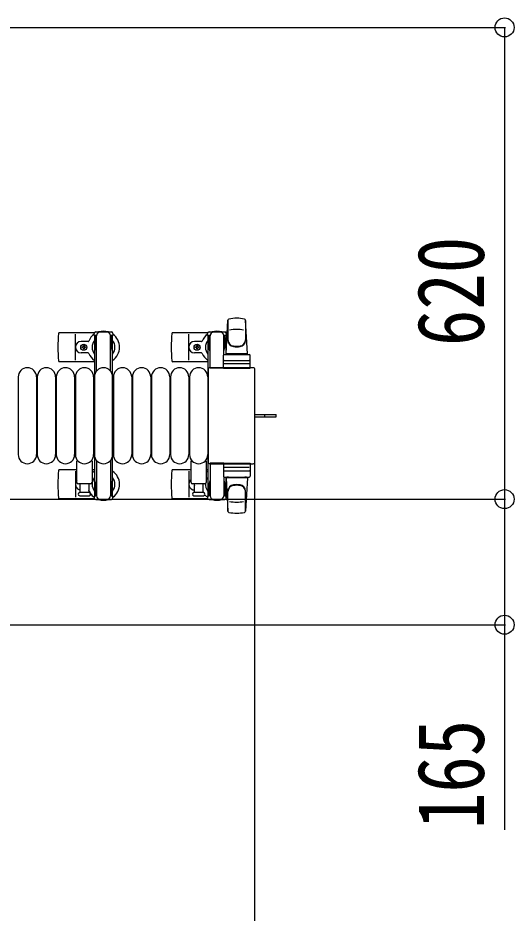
# Model space of a CAD drawing. Units: millimetres, scale not verified. Extents: x -16832 to 16820, y -11892 to 11880.
# Drawn here: x -4965 to -4313, y -6541 to -5365 of the extents above; entities that cross this region are included whole.
import ezdxf
from ezdxf.enums import TextEntityAlignment as Align

# ---------------------------------------------------------------- set-up
doc = ezdxf.new("R2010")
doc.units = ezdxf.units.MM
doc.header["$LTSCALE"] = 50
for name, color, linetype in [('0-4_YKK_13', 4, 'Continuous'), ('0-5_YKK_A1', 4, 'Continuous'), ('0-6_YKK_D', 6, 'Continuous')]:
    doc.layers.add(name, color=color, linetype=linetype)
doc.styles.add('ＭＳ ゴシック', font='')
doc.styles.get('ＭＳ ゴシック').set_extended_font_data('MS Gothic')

msp = doc.modelspace()

# ---------------------------------------------------------------- linework, layer by layer
at = {"layer": '0-4_YKK_13'}
for p, q in [((-4691.92, -5806.44), (-4689.48, -5762.42)), ((-4689.42, -5762.06), (-4689.42, -5789.25)), ((-4666.42, -5762.84), (-4666.42, -5788.57)), ((-4663.92, -5806.44), (-4666.36, -5762.42)), ((-4864.95, -5778.94), (-4911.02, -5778.94)), ((-4889.92, -5814.94), (-4889.92, -5780.94)), ((-4865.22, -5782.74), (-4865.22, -5779.94)), ((-4861.92, -5782.74), (-4865.22, -5782.74)), ((-4863.22, -5777.94), (-4842.62, -5777.94)), ((-4862.92, -5799.74), (-4862.92, -5782.74)), ((-4861.92, -5829.01), (-4861.92, -5782.94)), ((-4843.92, -5829.01), (-4843.92, -5782.94)), ((-4842.92, -5799.74), (-4842.92, -5782.74)), ((-4715.95, -5778.94), (-4762.02, -5778.94)), ((-4740.92, -5814.94), (-4740.92, -5780.94)), ((-4716.22, -5782.74), (-4716.22, -5779.94)), ((-4712.92, -5782.74), (-4716.22, -5782.74)), ((-4714.22, -5777.94), (-4693.62, -5777.94)), ((-4713.92, -5799.74), (-4713.92, -5782.74)), ((-4712.92, -5825.44), (-4712.92, -5782.94)), ((-4694.92, -5807.58), (-4694.92, -5782.94)), ((-4693.92, -5799.74), (-4693.92, -5782.74)), ((-4873.21, -5790.44), (-4882.42, -5790.44)), ((-4863.72, -5786.24), (-4862.92, -5786.24)), ((-4863.72, -5796.76), (-4863.72, -5786.24)), ((-4842.12, -5786.24), (-4842.92, -5786.24)), ((-4842.12, -5796.76), (-4842.12, -5786.24)), ((-4724.21, -5790.44), (-4733.42, -5790.44)), ((-4714.72, -5786.24), (-4713.92, -5786.24)), ((-4714.72, -5796.76), (-4714.72, -5786.24)), ((-4693.12, -5786.24), (-4693.92, -5786.24)), ((-4693.12, -5796.76), (-4693.12, -5786.24)), ((-4873.21, -5805.44), (-4882.42, -5805.44)), ((-4880.24, -5798.38), (-4881.12, -5798.38)), ((-4877.6, -5797.5), (-4876.72, -5797.5)), ((-4862.12, -5802.74), (-4863.72, -5796.76)), ((-4862.12, -5802.74), (-4861.92, -5802.74)), ((-4843.73, -5802.74), (-4843.92, -5802.74)), ((-4843.73, -5802.74), (-4842.12, -5796.76)), ((-4724.21, -5805.44), (-4733.42, -5805.44)), ((-4731.24, -5798.38), (-4732.12, -5798.38)), ((-4728.6, -5797.5), (-4727.72, -5797.5)), ((-4713.12, -5802.74), (-4714.72, -5796.76)), ((-4713.12, -5802.74), (-4712.92, -5802.74)), ((-4694.73, -5802.74), (-4694.92, -5802.74)), ((-4694.73, -5802.74), (-4693.12, -5796.76)), ((-4694.42, -5807.44), (-4661.42, -5807.44)), ((-4663.92, -5806.44), (-4691.92, -5806.44)), ((-4690.92, -5807.44), (-4690.92, -5806.44)), ((-4664.92, -5806.44), (-4690.92, -5806.44)), ((-4688.52, -5807.44), (-4690.92, -5807.44)), ((-4664.92, -5807.44), (-4667.32, -5807.44)), ((-4664.92, -5807.44), (-4664.92, -5806.44)), ((-4864.92, -5816.94), (-4911.02, -5816.94)), ((-4715.92, -5816.94), (-4762.02, -5816.94)), ((-4695.42, -5825.44), (-4695.42, -5808.44)), ((-4694.42, -5815.44), (-4661.42, -5815.44)), ((-4660.42, -5825.44), (-4660.42, -5808.44)), ((-4715.42, -5827.44), (-4715.42, -5948.45)), ((-4715.42, -5827.44), (-4715.42, -5827.44)), ((-4656.42, -5824.94), (-4712.93, -5824.94)), ((-4712.93, -5824.94), (-4712.93, -5824.94)), ((-4694.92, -5825.44), (-4712.92, -5825.44)), ((-4695.42, -5825.44), (-4660.42, -5825.44)), ((-4661.36, -5819.94), (-4694.53, -5819.94)), ((-4656.42, -5824.94), (-4656.42, -5824.94)), ((-4653.92, -5948.45), (-4653.92, -5827.44)), ((-4653.92, -5827.44), (-4653.92, -5827.44)), ((-4964.92, -5836.94), (-4964.92, -5938.94)), ((-4940.92, -5836.94), (-4940.92, -5938.94)), ((-4939.92, -5836.94), (-4939.92, -5938.94)), ((-4915.92, -5836.94), (-4915.92, -5938.94)), ((-4914.92, -5836.94), (-4914.92, -5938.94)), ((-4890.92, -5836.94), (-4890.92, -5938.94)), ((-4889.92, -5836.94), (-4889.92, -5938.94)), ((-4865.92, -5836.94), (-4865.92, -5938.94)), ((-4864.92, -5836.94), (-4864.92, -5938.94)), ((-4840.92, -5836.94), (-4840.92, -5938.94)), ((-4839.92, -5836.94), (-4839.92, -5938.94)), ((-4815.92, -5836.94), (-4815.92, -5938.94)), ((-4814.92, -5836.94), (-4814.92, -5938.94)), ((-4790.92, -5836.94), (-4790.92, -5938.94)), ((-4789.92, -5836.94), (-4789.92, -5938.94)), ((-4765.92, -5836.94), (-4765.92, -5938.94)), ((-4764.92, -5836.94), (-4764.92, -5938.94)), ((-4740.92, -5836.94), (-4740.92, -5938.94)), ((-4739.92, -5836.94), (-4739.92, -5938.94)), ((-4715.92, -5836.94), (-4715.92, -5938.94)), ((-4653.92, -5886.44), (-4641.42, -5886.44)), ((-4641.42, -5886.44), (-4625.92, -5886.44)), ((-4640.77, -5889.44), (-4640.77, -5886.44)), ((-4625.92, -5889.44), (-4625.92, -5886.44)), ((-4887.92, -5975.44), (-4887.92, -5947.62)), ((-4867.92, -5947.62), (-4867.92, -5975.44)), ((-4861.92, -5946.88), (-4861.92, -5992.94)), ((-4843.92, -5946.88), (-4843.92, -5992.94)), ((-4737.92, -5975.44), (-4737.92, -5947.62)), ((-4717.92, -5947.62), (-4717.92, -5975.44)), ((-4715.42, -5948.45), (-4715.42, -5948.45)), ((-4653.92, -5948.45), (-4653.92, -5948.45)), ((-4887.92, -5958.94), (-4911.02, -5958.94)), ((-4864.92, -5958.94), (-4867.92, -5958.94)), ((-4737.92, -5958.94), (-4762.02, -5958.94)), ((-4715.92, -5958.94), (-4717.92, -5958.94)), ((-4712.93, -5950.94), (-4656.42, -5950.94)), ((-4712.93, -5950.94), (-4712.93, -5950.94)), ((-4712.92, -5950.44), (-4712.92, -5992.94)), ((-4694.92, -5950.44), (-4712.92, -5950.44)), ((-4695.42, -5950.44), (-4695.42, -5967.44)), ((-4695.42, -5950.44), (-4660.42, -5950.44)), ((-4661.36, -5955.94), (-4694.53, -5955.94)), ((-4694.42, -5960.44), (-4661.42, -5960.44)), ((-4660.42, -5950.44), (-4660.42, -5967.44)), ((-4656.42, -5950.94), (-4656.42, -5950.94)), ((-4889.92, -5960.94), (-4889.92, -5994.94)), ((-4740.92, -5960.94), (-4740.92, -5994.94)), ((-4694.92, -5968.31), (-4694.92, -5992.94)), ((-4694.42, -5968.44), (-4661.42, -5968.44)), ((-4691.92, -5969.44), (-4689.48, -6013.47)), ((-4663.92, -5969.44), (-4691.92, -5969.44)), ((-4688.52, -5968.44), (-4690.92, -5968.44)), ((-4690.92, -5968.44), (-4690.92, -5969.44)), ((-4664.92, -5969.44), (-4690.92, -5969.44)), ((-4664.92, -5968.44), (-4667.32, -5968.44)), ((-4663.92, -5969.44), (-4666.36, -6013.47)), ((-4664.92, -5968.44), (-4664.92, -5969.44)), ((-4869.92, -5977.44), (-4885.92, -5977.44)), ((-4883.42, -5988.94), (-4883.42, -5977.44)), ((-4872.42, -5977.44), (-4872.42, -5988.94)), ((-4862.12, -5973.14), (-4863.72, -5979.13)), ((-4863.72, -5979.13), (-4863.72, -5989.64)), ((-4862.92, -5976.14), (-4862.92, -5993.14)), ((-4862.12, -5973.14), (-4861.92, -5973.14)), ((-4843.73, -5973.14), (-4843.92, -5973.14)), ((-4843.73, -5973.14), (-4842.12, -5979.13)), ((-4842.92, -5976.14), (-4842.92, -5993.14)), ((-4842.12, -5979.13), (-4842.12, -5989.64)), ((-4719.92, -5977.44), (-4735.92, -5977.44)), ((-4733.42, -5988.94), (-4733.42, -5977.44)), ((-4722.42, -5977.44), (-4722.42, -5988.94)), ((-4713.12, -5973.14), (-4714.72, -5979.13)), ((-4714.72, -5979.13), (-4714.72, -5989.64)), ((-4713.92, -5976.14), (-4713.92, -5993.14)), ((-4713.12, -5973.14), (-4712.92, -5973.14)), ((-4694.73, -5973.14), (-4694.92, -5973.14)), ((-4694.73, -5973.14), (-4693.12, -5979.13)), ((-4693.92, -5976.14), (-4693.92, -5993.14)), ((-4693.12, -5979.13), (-4693.12, -5989.64)), ((-4871.67, -5988.94), (-4884.17, -5988.94)), ((-4865.22, -5993.14), (-4865.22, -5995.94)), ((-4861.92, -5993.14), (-4865.22, -5993.14)), ((-4863.72, -5989.64), (-4862.92, -5989.64)), ((-4842.12, -5989.64), (-4842.92, -5989.64)), ((-4721.67, -5988.94), (-4734.17, -5988.94)), ((-4716.22, -5993.14), (-4716.22, -5995.94)), ((-4712.92, -5993.14), (-4716.22, -5993.14)), ((-4714.72, -5989.64), (-4713.92, -5989.64)), ((-4693.12, -5989.64), (-4693.92, -5989.64)), ((-4689.42, -6013.82), (-4689.42, -5986.64)), ((-4666.42, -6013.05), (-4666.42, -5987.32)), ((-4864.95, -5996.94), (-4911.02, -5996.94)), ((-4863.22, -5997.94), (-4842.62, -5997.94)), ((-4715.95, -5996.94), (-4762.02, -5996.94)), ((-4714.22, -5997.94), (-4693.62, -5997.94))]:
    msp.add_line(p, q, dxfattribs=at)
for points in [[(-4840.62, -5779.94), (-4840.62, -5782.74), (-4843.92, -5782.74)], [(-4691.62, -5779.94), (-4691.62, -5782.74), (-4694.92, -5782.74)], [(-4879.36, -5796.62), (-4879.36, -5795.74), (-4878.48, -5795.74), (-4878.48, -5796.62)], [(-4730.36, -5796.62), (-4730.36, -5795.74), (-4729.48, -5795.74), (-4729.48, -5796.62)], [(-4881.12, -5798.38), (-4881.12, -5797.5), (-4880.24, -5797.5)], [(-4878.48, -5799.26), (-4878.48, -5800.14), (-4879.36, -5800.14), (-4879.36, -5799.26)], [(-4876.72, -5797.5), (-4876.72, -5798.38), (-4877.6, -5798.38)], [(-4732.12, -5798.38), (-4732.12, -5797.5), (-4731.24, -5797.5)], [(-4729.48, -5799.26), (-4729.48, -5800.14), (-4730.36, -5800.14), (-4730.36, -5799.26)], [(-4727.72, -5797.5), (-4727.72, -5798.38), (-4728.6, -5798.38)], [(-4653.92, -5889.44), (-4641.42, -5889.44), (-4625.92, -5889.44)], [(-4884.17, -5992.94), (-4877.92, -5992.94), (-4871.67, -5992.94)], [(-4840.62, -5995.94), (-4840.62, -5993.14), (-4843.92, -5993.14)], [(-4734.17, -5992.94), (-4727.92, -5992.94), (-4721.67, -5992.94)], [(-4691.62, -5995.94), (-4691.62, -5993.14), (-4694.92, -5993.14)]]:
    msp.add_lwpolyline(points, dxfattribs=at)
for centre in [(-4878.92, -5797.94), (-4729.92, -5797.94)]:
    msp.add_circle(centre, 4, dxfattribs=at)
for centre, radius, start, end in [((-4677.92, -5809.94), 50, 78.05356, 101.97738), ((-4677.92, -5809.94), 50, 78.05356, 101.94644), ((-4687.99, -5762.5), 1.5, 101.97738, 176.83138), ((-4667.86, -5762.5), 1.5, 3.16862, 78.02262), ((-4731.92, -5797.94), 181, 174.26083, 185.73917), ((-4911.02, -5779.94), 1, 90, 174.26083), ((-4852.92, -5797.94), 21, 125.85347, 157.27158), ((-4863.22, -5779.94), 2, 90, 180), ((-4856.92, -5782.94), 5, 90, 180), ((-4852.92, -5797.94), 21, 72.24721, 107.75279), ((-4848.92, -5782.94), 5, 0, 90), ((-4842.62, -5779.94), 2, 0, 90), ((-4852.92, -5797.94), 21, 304.8499, 54.14653), ((-4582.92, -5797.94), 181, 174.26083, 185.73917), ((-4762.02, -5779.94), 1, 90, 174.26083), ((-4703.92, -5797.94), 21, 125.85347, 157.27158), ((-4714.22, -5779.94), 2, 90, 180), ((-4707.92, -5782.94), 5, 90, 180), ((-4703.92, -5797.94), 21, 72.24721, 107.75279), ((-4699.92, -5782.94), 5, 0, 90), ((-4693.62, -5779.94), 2, 0, 90), ((-4703.92, -5797.94), 21, 50.46632, 54.14653), ((-4677.92, -5824.54), 50, 79.45053, 100.87665), ((-4882.42, -5797.94), 7.5, 90, 270), ((-4873.21, -5789.44), 1, 270, 337.27158), ((-4852.92, -5797.94), 15, 143.1301, 216.8699), ((-4852.92, -5797.94), 15, 323.1301, 36.8699), ((-4733.42, -5797.94), 7.5, 90, 270), ((-4724.21, -5789.44), 1, 270, 337.27158), ((-4703.92, -5797.94), 15, 143.1301, 216.8699), ((-4703.92, -5797.94), 15, 30.72246, 36.8699), ((-4681.42, -5788.38), 8, 180, 263.72071), ((-4681.42, -5789.25), 8, 180, 263.72071), ((-4674.42, -5788.38), 8, 276.27929, 0), ((-4674.42, -5789.25), 8, 276.27929, 0), ((-4880.24, -5796.62), 0.88, 270, 0), ((-4880.24, -5799.26), 0.88, 0, 90), ((-4877.6, -5796.62), 0.88, 180, 270), ((-4877.6, -5799.26), 0.88, 90, 180), ((-4873.21, -5806.44), 1, 22.72842, 90), ((-4852.92, -5797.94), 21, 202.72842, 235.1501), ((-4731.24, -5796.62), 0.88, 270, 0), ((-4731.24, -5799.26), 0.88, 0, 90), ((-4728.6, -5796.62), 0.88, 180, 270), ((-4728.6, -5799.26), 0.88, 90, 180), ((-4724.21, -5806.44), 1, 22.72842, 90), ((-4703.92, -5797.94), 21, 202.72842, 235.1501), ((-4694.42, -5808.44), 1, 90, 180), ((-4677.92, -5756.57), 40, 263.72071, 276.27929), ((-4677.92, -5757.44), 40, 263.72071, 276.27929), ((-4661.42, -5808.44), 1, 0, 90), ((-4911.02, -5815.94), 1, 185.73917, 270), ((-4762.02, -5815.94), 1, 185.73917, 270), ((-4694.42, -5816.44), 1, 90, 180), ((-4661.42, -5816.44), 1, 0, 90), ((-4952.92, -5836.94), 12, 0, 180), ((-4927.92, -5836.94), 12, 0, 180), ((-4902.92, -5836.94), 12, 0, 180), ((-4877.92, -5836.94), 12, 0, 180), ((-4852.92, -5836.94), 12, 0, 180), ((-4827.92, -5836.94), 12, 0, 180), ((-4802.92, -5836.94), 12, 0, 180), ((-4777.92, -5836.94), 12, 0, 180), ((-4752.92, -5836.94), 12, 0, 180), ((-4727.92, -5836.94), 12, 0, 180), ((-4952.92, -5938.94), 12, 180, 0), ((-4927.92, -5938.94), 12, 180, 0), ((-4902.92, -5938.94), 12, 180, 0), ((-4877.92, -5938.94), 12, 180, 0), ((-4886.92, -5947.62), 1, 101.93946, 180), ((-4868.92, -5947.62), 1, 0, 78.06047), ((-4852.92, -5938.94), 12, 180, 0), ((-4827.92, -5938.94), 12, 180, 0), ((-4802.92, -5938.94), 12, 180, 0), ((-4777.92, -5938.94), 12, 180, 0), ((-4752.92, -5938.94), 12, 180, 0), ((-4727.92, -5938.94), 12, 180, 0), ((-4736.92, -5947.62), 1, 101.93946, 180), ((-4718.92, -5947.62), 1, 0, 78.06047), ((-4731.92, -5977.94), 181, 174.26083, 185.73917), ((-4911.02, -5959.94), 1, 90, 174.26083), ((-4852.92, -5977.94), 21, 124.8499, 135.58471), ((-4852.92, -5977.94), 21, 305.85347, 55.1501), ((-4582.92, -5977.94), 181, 174.26083, 185.73917), ((-4762.02, -5959.94), 1, 90, 174.26083), ((-4703.92, -5977.94), 21, 124.8499, 131.81033), ((-4694.42, -5959.44), 1, 180, 270), ((-4661.42, -5959.44), 1, 270, 0), ((-4852.92, -5977.94), 15, 143.1301, 216.8699), ((-4852.92, -5977.94), 15, 323.1301, 36.8699), ((-4733.42, -5977.94), 7.5, 126.86994, 270), ((-4703.92, -5977.94), 15, 143.1301, 158.96058), ((-4694.42, -5967.44), 1, 180, 270), ((-4661.42, -5967.44), 1, 270, 0), ((-4882.42, -5977.94), 7.5, 137.16663, 262.33771), ((-4885.92, -5975.44), 2, 180, 270), ((-4869.92, -5975.44), 2, 270, 0), ((-4735.92, -5975.44), 2, 180, 270), ((-4729.92, -5977.94), 4, 172.81959, 208.95488), ((-4719.92, -5975.44), 2, 270, 0), ((-4703.92, -5977.94), 15, 177.02005, 216.8699), ((-4681.42, -5986.64), 8, 96.27929, 180), ((-4681.42, -5987.51), 8, 96.27929, 180), ((-4677.92, -6018.44), 40, 83.72071, 96.27929), ((-4677.92, -6019.32), 40, 83.72071, 96.27929), ((-4674.42, -5986.64), 8, 0, 83.72071), ((-4674.42, -5987.51), 8, 0, 83.72071), ((-4911.02, -5995.94), 1, 185.73917, 270), ((-4884.17, -5990.94), 2, 90, 180), ((-4884.17, -5990.94), 2, 180, 270), ((-4873.21, -5986.44), 1, 22.72842, 37.66294), ((-4852.92, -5977.94), 21, 202.72842, 212.5406), ((-4871.67, -5990.94), 2, 0, 90), ((-4871.67, -5990.94), 2, 270, 0), ((-4852.92, -5977.94), 21, 216.9292, 234.14653), ((-4863.22, -5995.94), 2, 180, 270), ((-4856.92, -5992.94), 5, 180, 270), ((-4848.92, -5992.94), 5, 270, 0), ((-4842.62, -5995.94), 2, 270, 0), ((-4762.02, -5995.94), 1, 185.73917, 270), ((-4734.17, -5990.94), 2, 90, 180), ((-4734.17, -5990.94), 2, 180, 270), ((-4703.92, -5977.94), 21, 208.24251, 211.58821), ((-4721.67, -5990.94), 2, 0, 90), ((-4721.67, -5990.94), 2, 270, 0), ((-4703.92, -5977.94), 21, 220.83479, 234.14653), ((-4714.22, -5995.94), 2, 180, 270), ((-4707.92, -5992.94), 5, 180, 270), ((-4699.92, -5992.94), 5, 270, 0), ((-4693.62, -5995.94), 2, 270, 0), ((-4703.92, -5977.94), 15, 323.1301, 329.27754), ((-4703.92, -5977.94), 21, 305.85347, 309.53368), ((-4852.92, -5977.94), 21, 252.24721, 287.75279), ((-4703.92, -5977.94), 21, 252.24721, 287.75279), ((-4677.92, -5951.34), 50, 259.12335, 280.54947), ((-4687.99, -6013.39), 1.5, 183.16862, 258.02262), ((-4677.92, -5965.94), 50, 258.02262, 281.94644), ((-4677.92, -5965.94), 50, 258.05356, 281.94644), ((-4667.86, -6013.39), 1.5, 281.97738, 356.83138)]:
    msp.add_arc(centre, radius, start, end, dxfattribs=at)
for centre, major_axis, start_param, end_param in [((-4712.92, -5827.45), (-1.77, 1.77), 5.4996506, 7.06672), ((-4656.43, -5827.45), (1.77, 1.77), 5.4996506, 7.06672), ((-4712.92, -5948.44), (1.77, 1.77), 2.358058, 3.9251274), ((-4656.43, -5948.44), (-1.77, 1.77), 2.358058, 3.9251274)]:
    msp.add_ellipse(centre, major_axis=major_axis, ratio=0.997169, start_param=start_param, end_param=end_param, dxfattribs=at)
at = {"layer": '0-5_YKK_A1'}
for p, q in [((-4864.92, -5782.94), (-4864.92, -5992.94)), ((-4861.92, -5782.94), (-4864.92, -5782.94)), ((-4840.92, -5782.94), (-4843.92, -5782.94)), ((-4840.92, -5992.94), (-4840.92, -5782.94)), ((-4715.92, -5782.94), (-4715.92, -5992.94)), ((-4712.92, -5782.94), (-4715.92, -5782.94)), ((-4691.92, -5782.94), (-4694.92, -5782.94)), ((-4691.92, -5807.44), (-4691.92, -5782.94)), ((-4691.92, -5992.94), (-4691.92, -5968.44)), ((-4864.92, -5992.94), (-4862.92, -5992.94)), ((-4842.92, -5992.94), (-4840.92, -5992.94)), ((-4715.92, -5992.94), (-4713.92, -5992.94)), ((-4693.92, -5992.94), (-4691.92, -5992.94))]:
    msp.add_line(p, q, dxfattribs=at)
at = {"layer": '0-6_YKK_D'}
for p, q in [((-5294.92, -5377.94), (-4324.92, -5377.94)), ((-4325.92, -5377.94), (-4325.92, -5997.44)), ((-4654.42, -5949.44), (-4654.42, -6808.94)), ((-5217.42, -5997.44), (-4324.92, -5997.44)), ((-5217.42, -5997.44), (-4324.92, -5997.44)), ((-5217.42, -6162.44), (-4324.92, -6162.44))]:
    msp.add_line(p, q, dxfattribs=at)
msp.add_lwpolyline([(-4325.92, -5997.44), (-4325.92, -6162.44), (-4325.92, -6431.64)], dxfattribs=at)
for centre in [(-4325.92, -5377.94), (-4325.92, -5997.44), (-4325.92, -5997.44), (-4325.92, -6162.44)]:
    msp.add_circle(centre, 12.5, dxfattribs=at)

# ---------------------------------------------------------------- texts
at = {"layer": '0-6_YKK_D', "style": 'ＭＳ ゴシック', "width": 0.8}
for s, p in [('620', (-4326.72, -5796.49)), ('165', (-4326.72, -6430.84))]:
    msp.add_text(s, height=87.98, rotation=90, dxfattribs=at).set_placement(p, align=Align.BOTTOM_LEFT)

doc.saveas('drawing.dxf')
